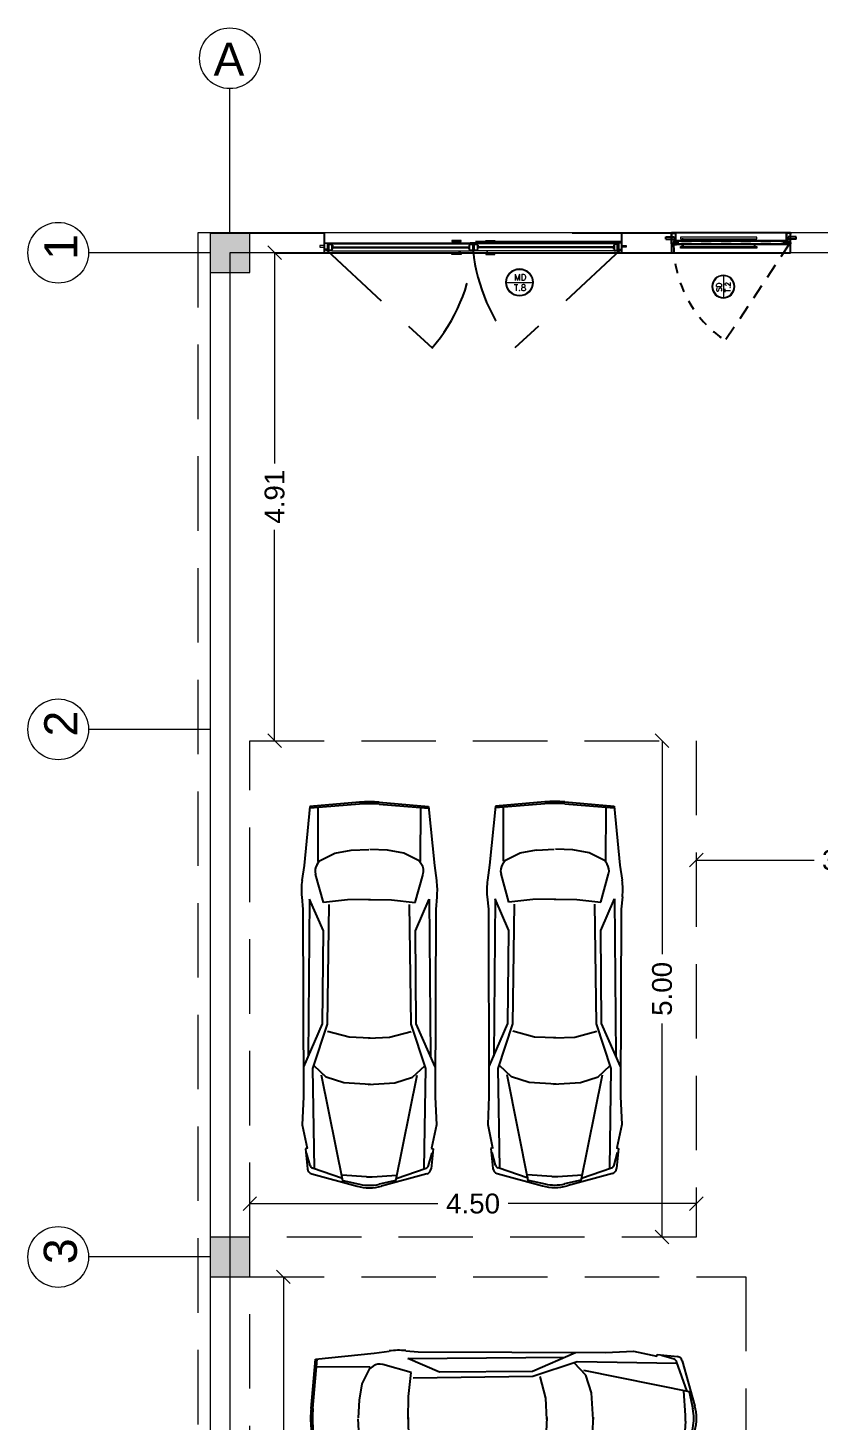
# Model space of a CAD drawing. Header units: metres. Extents: x -355 to 973, y -73 to 238.
# Drawn here: x -41.05 to -33.07, y 156.06 to 170.09 of the extents above; entities that cross this region are included whole.
import ezdxf
from ezdxf.enums import TextEntityAlignment as Align

# ---------------------------------------------------------------- set-up
doc = ezdxf.new("R2010")
doc.units = ezdxf.units.M
doc.header["$LTSCALE"] = 3
doc.header["$MEASUREMENT"] = 0
for name, pattern in [('1', [30, 6, 6, 6, 6, 6]), ('202$0$HIDDEN', [0.375, 0.25, -0.125]), ('ACAD_ISO02W100', [15, 12, -3]), ('DASHED2', [0.375, 0.25, -0.125]), ('HIDDEN2', [0.1875, 0.125, -0.0625])]:
    doc.linetypes.add(name, pattern=pattern)
for name, color, linetype in [('01B', 10, 'Continuous'), ('1', 1, 'Continuous'), ('4', 4, 'ACAD_ISO02W100'), ('A-FALSE-25-Knuf', 2, 'Continuous'), ('CAR', 1, 'Continuous'), ('D-Hatch', 3, 'Continuous'), ('Ditail', 1, 'Continuous')]:
    doc.layers.add(name, color=color, linetype=linetype)
for name, color, linetype, lineweight in [('05', 21, 'Continuous', 5), ('15', 63, 'DASHED2', 15), ('alaem', 230, 'Continuous', 5)]:
    doc.layers.add(name, color=color, linetype=linetype, lineweight=lineweight)
doc.styles.add('ROMANT', font='romant')
doc.styles.get("Standard").update_dxf_attribs({"font": 'arial.ttf'})
doc.dimstyles.new('ahmad', dxfattribs={"dimtxt": 0.2, "dimasz": 0.1375, "dimexe": 0, "dimexo": 0.0625, "dimgap": 0.09, "dimtad": 0, "dimzin": 0, "dimdsep": 46, "dimtxsty": 'Standard', "dimblk": 'OBLIQUE', "dimcen": 0.09, "dimclrd": 245, "dimclrt": 61, "dimadec": 0, "dimazin": 0, "dimtfac": 1, "dimtofl": 0, "dimtmove": 0, "dimatfit": 3, "dimldrblk": 'OBLIQUE', "dimfxl": 0, "dimfxlon": 1, "dimtolj": 1, "dimtzin": 0, "dimlwd": 13, "dimarcsym": 0})

# ---------------------------------------------------------------- blocks, each defined once
blk = doc.blocks.new('fghhyh')
at = {"layer": 'alaem', "linetype": '1'}
h = blk.add_hatch(color=256, dxfattribs=at)
h.dxf.hatch_style = 1
h.paths.add_polyline_path([(280.396, 190.296), (280.396, 190.696), (279.996, 190.696), (279.996, 190.296)])
blk.add_lwpolyline([(279.996, 190.696), (279.996, 190.296), (280.396, 190.296), (280.396, 190.696)], close=True, dxfattribs=at)
blk = doc.blocks.new('CARP5')
at = {"layer": 'CAR'}
for p, q in [((-127.1, 55.7), (-149.8, 51)), ((-100, 54.6), (-127.1, 55.7)), ((82.4, 55.1), (-100, 54.6)), ((-70.8, 54.3), (-28.9, 36.1)), ((94.5, 56.3), (82.4, 55.1)), ((125.1, 53.9), (110.6, 56)), ((-174.7, 46.5), (-186.8, 2.3)), ((-179.4, 16.5), (-169.2, 45.7)), ((-150.4, 52.6), (-169.9, 50.6)), ((-169.4, 43.9), (-72.5, 45.4)), ((-166.7, 48.1), (-154.4, 51.5)), ((-149.8, 50.5), (-150.4, 52.6)), ((-80.9, 32.6), (-69.6, 44.3)), ((-72.5, 45.4), (-29.2, 31.2)), ((92.4, 48.6), (-60.6, 49.9)), ((61.7, 35.2), (92.4, 48.6)), ((89.3, 35.1), (116.6, 42.7)), ((116.8, 42.8), (116.8, 42.8)), ((182.5, 48.2), (125.1, 53.9)), ((126.1, 41.3), (129.9, 38.8)), ((184.9, 0.1), (180.8, 48.1)), ((186.7, 0.1), (182.5, 48.2)), ((-183.3, 15.9), (-78.9, 36.9)), ((-86.3, 15.3), (-80.9, 32.6)), ((-42, 10.1), (-36.4, 31.3)), ((-29.2, 31.2), (87.3, 29.5)), ((-28.9, 36.1), (61.7, 35.2)), ((91.9, 11.8), (89.3, 35.1)), ((129.1, 40.3), (181.1, 40.4)), ((129.1, 40.3), (137.2, 24)), ((-181.4, 16.2), (-184.9, -0.1)), ((-177.7, -6.8), (-176.2, 17.3)), ((-87.8, -10.8), (-86.3, 15.3)), ((137.2, 24), (140, 8.1)), ((-42.8, -10.5), (-42, 10.1)), ((92.2, -10.3), (91.9, 11.8)), ((139.9, 8.1), (140.7, -9)), ((-177.7, -12.3), (-176.2, -36.4)), ((-87.8, -8.4), (-86.3, -34.5)), ((-42.8, -8.6), (-42, -29.2)), ((92.2, -8.9), (91.9, -31)), ((140, -27.2), (140.7, -10.1)), ((-174.7, -65.6), (-186.8, -21.5)), ((-181.4, -35.4), (-184.9, -19)), ((184.9, -19.3), (180.8, -67.3)), ((186.7, -19.3), (182.5, -67.3)), ((-183.3, -35), (-78.9, -56.1)), ((-179.4, -35.6), (-169.2, -64.9)), ((-86.3, -34.5), (-80.9, -51.7)), ((-42, -29.2), (-36.4, -50.4)), ((91.9, -31), (89.3, -54.3)), ((137.2, -43.1), (140, -27.2)), ((-80.9, -51.7), (-69.6, -63.5)), ((-72.5, -64.5), (-29.2, -50.3)), ((-29.2, -50.3), (87.3, -48.6)), ((129.1, -59.4), (137.2, -43.1)), ((-169.4, -63), (-72.5, -64.5)), ((-166.7, -67.3), (-154.4, -70.7)), ((-70.8, -73.5), (-28.9, -55.2)), ((92.4, -67.7), (-60.6, -69)), ((-28.9, -55.2), (61.7, -54.4)), ((61.7, -54.4), (92.4, -67.7)), ((89.3, -54.3), (116.8, -61.9)), ((182.5, -67.3), (125.1, -73)), ((126.1, -60.4), (129.9, -57.9)), ((129.1, -59.4), (181.1, -59.6)), ((-150.4, -71.7), (-169.9, -69.7)), ((-149.8, -69.7), (-150.4, -71.7)), ((-127.1, -74.9), (-149.8, -70.1)), ((-100, -73.7), (-127.1, -74.9)), ((82.4, -74.2), (-100, -73.7)), ((94.5, -75.4), (82.4, -74.2)), ((125.1, -73), (110.6, -75.1))]:
    blk.add_line(p, q, dxfattribs=at)
for centre, radius, start, end in [((101.1, -11), 67.6, 81.9284, 95.6257), ((-169.3, 45), 5.63, 95.8102, 164.6615), ((-165.7, 44.5), 3.75, 105.4862, 160.7894), ((119.9, 31.9), 11.3, 56.264, 106.8198), ((-143.4, -9.6), 45.1, 164.6615, 195.3385), ((72.7, -9.6), 112.6, 355.0592, 4.9408), ((74.5, -9.6), 112.6, 355.0592, 4.9408), ((-140.9, -9.6), 45.1, 167.9052, 192.0948), ((-132.7, -9.6), 45.1, 176.4735, 183.5265), ((-169.3, -64.1), 5.63, 195.3385, 264.1898), ((-165.7, -63.6), 3.75, 199.2106, 254.5138), ((119.9, -51.1), 11.3, 254.4694, 303.7359), ((101.1, -8.2), 67.6, 264.3743, 278.0716)]:
    blk.add_arc(centre, radius, start, end, dxfattribs=at)
blk = doc.blocks.new('A$C1D69598D')
at = {"layer": 'CAR'}
blk.add_blockref('CARP5', (188.3, 75.7), dxfattribs=at)
blk = doc.blocks.new('rdydry')
at = {"layer": '15'}
for p, q in [((17.296, 218.158), (21.796, 218.158)), ((17.296, 213.158), (17.296, 218.158)), ((21.796, 218.158), (21.796, 213.158)), ((21.796, 213.158), (17.296, 213.158))]:
    blk.add_line(p, q, dxfattribs=at)
at = {"layer": '15', "xscale": 0.01035204405718559, "yscale": 0.01035204405718559, "zscale": 0.01035204405718559, "rotation": 90}
for p in [(19.186, 213.656), (21.055, 213.659)]:
    blk.add_blockref('A$C1D69598D', p, dxfattribs=at)
blk = doc.blocks.new('_Oblique')
at = {"color": 0, "linetype": 'ByBlock', "lineweight": -2}
blk.add_line((-0.5, -0.5), (0.5, 0.5), dxfattribs=at)
blk = doc.blocks.new('*D1198')
at = {"layer": '4', "color": 245, "lineweight": 13, "transparency": 16777216}
for p, q in [((-38.472, 157.513), (-38.472, 155.617)), ((-38.472, 153.013), (-38.472, 154.91))]:
    blk.add_line(p, q, dxfattribs=at)
at = {"layer": 'Defpoints', "color": 0, "transparency": 16777216}
for p in [(-38.81, 157.513), (-38.81, 153.013), (-38.472, 153.013)]:
    blk.add_point(p, dxfattribs=at)
at = {"layer": '4', "color": 245, "lineweight": 13, "transparency": 16777216, "xscale": 0.1375, "yscale": 0.1375, "zscale": 0.1375}
for p, rotation in [((-38.472, 157.513), 90), ((-38.472, 153.013), 270)]:
    blk.add_blockref('_Oblique', p, dxfattribs=dict(at, rotation=rotation))
at = {"layer": '4', "color": 61, "transparency": 16777216, "insert": (-38.472, 155.263), "char_height": 0.2, "attachment_point": 5, "rotation": 90}
blk.add_mtext('\\A1;4.50', dxfattribs=at)
blk = doc.blocks.new('*D1199')
at = {"layer": '4', "color": 245, "lineweight": 13, "transparency": 16777216}
for p, q in [((-38.81, 158.25), (-36.914, 158.25)), ((-34.31, 158.25), (-36.207, 158.25))]:
    blk.add_line(p, q, dxfattribs=at)
at = {"layer": 'Defpoints', "color": 0, "transparency": 16777216}
for p in [(-34.31, 158.25), (-38.81, 157.913), (-34.31, 157.913)]:
    blk.add_point(p, dxfattribs=at)
at = {"layer": '4', "color": 245, "lineweight": 13, "transparency": 16777216, "xscale": 0.1375, "yscale": 0.1375, "zscale": 0.1375, "rotation": 180}
blk.add_blockref('_Oblique', (-38.81, 158.25), dxfattribs=at)
at = {"layer": '4', "color": 245, "lineweight": 13, "transparency": 16777216, "xscale": 0.1375, "yscale": 0.1375, "zscale": 0.1375}
blk.add_blockref('_Oblique', (-34.31, 158.25), dxfattribs=at)
at = {"layer": '4', "color": 61, "transparency": 16777216, "insert": (-36.56, 158.25), "char_height": 0.2, "attachment_point": 5}
blk.add_mtext('\\A1;4.50', dxfattribs=at)
blk = doc.blocks.new('*D1200')
at = {"layer": '4', "color": 245, "lineweight": 13, "transparency": 16777216}
for p, q in [((-34.655, 162.913), (-34.655, 160.763)), ((-34.655, 157.913), (-34.655, 160.064))]:
    blk.add_line(p, q, dxfattribs=at)
at = {"layer": 'Defpoints', "color": 0, "transparency": 16777216}
for p in [(-34.31, 162.913), (-34.655, 157.913), (-34.31, 157.913)]:
    blk.add_point(p, dxfattribs=at)
at = {"layer": '4', "color": 245, "lineweight": 13, "transparency": 16777216, "xscale": 0.1375, "yscale": 0.1375, "zscale": 0.1375}
for p, rotation in [((-34.655, 162.913), 90), ((-34.655, 157.913), 270)]:
    blk.add_blockref('_Oblique', p, dxfattribs=dict(at, rotation=rotation))
at = {"layer": '4', "color": 61, "transparency": 16777216, "insert": (-34.655, 160.413), "char_height": 0.2, "attachment_point": 5, "rotation": 90}
blk.add_mtext('\\A1;5.00', dxfattribs=at)
blk = doc.blocks.new('*D1205')
at = {"layer": '4', "color": 245, "lineweight": 13, "transparency": 16777216}
for p, q in [((-34.31, 161.71), (-33.122, 161.71)), ((-31.233, 161.71), (-32.422, 161.71))]:
    blk.add_line(p, q, dxfattribs=at)
at = {"layer": 'Defpoints', "color": 0, "transparency": 16777216}
for p in [(-34.31, 162.827), (-31.233, 162.827), (-34.31, 161.71)]:
    blk.add_point(p, dxfattribs=at)
at = {"layer": '4', "color": 245, "lineweight": 13, "transparency": 16777216, "xscale": 0.1375, "yscale": 0.1375, "zscale": 0.1375, "rotation": 180}
blk.add_blockref('_Oblique', (-34.31, 161.71), dxfattribs=at)
at = {"layer": '4', "color": 245, "lineweight": 13, "transparency": 16777216, "xscale": 0.1375, "yscale": 0.1375, "zscale": 0.1375}
blk.add_blockref('_Oblique', (-31.233, 161.71), dxfattribs=at)
at = {"layer": '4', "color": 61, "transparency": 16777216, "insert": (-32.772, 161.71), "char_height": 0.2, "attachment_point": 5}
blk.add_mtext('\\A1;3.08', dxfattribs=at)
blk = doc.blocks.new('*D1206')
at = {"layer": '4', "color": 245, "lineweight": 13, "transparency": 16777216}
for p, q in [((-38.56, 167.827), (-38.56, 165.705)), ((-38.56, 162.913), (-38.56, 165.036))]:
    blk.add_line(p, q, dxfattribs=at)
at = {"layer": 'Defpoints', "color": 0, "transparency": 16777216}
for p in [(-38.81, 167.827), (-38.56, 167.827), (-38.81, 162.913)]:
    blk.add_point(p, dxfattribs=at)
at = {"layer": '4', "color": 245, "lineweight": 13, "transparency": 16777216, "xscale": 0.1375, "yscale": 0.1375, "zscale": 0.1375}
for p, rotation in [((-38.56, 167.827), 90), ((-38.56, 162.913), 270)]:
    blk.add_blockref('_Oblique', p, dxfattribs=dict(at, rotation=rotation))
at = {"layer": '4', "color": 61, "transparency": 16777216, "insert": (-38.56, 165.37), "char_height": 0.2, "attachment_point": 5, "rotation": 90}
blk.add_mtext('\\A1;4.91', dxfattribs=at)
blk = doc.blocks.new('dfdfd')
at = {"layer": '05'}
h = blk.add_hatch(color=217, dxfattribs=at)
h.paths.add_polyline_path([(118.606, 35.51, 1), (118.836, 35.51, 1)])
h.paths.add_polyline_path([(118.83, 35.51, 1), (118.612, 35.51, 1)], flags=16)
at = {"layer": '05', "color": 217}
blk.add_line((118.612, 35.51), (118.83, 35.51), dxfattribs=at)
for radius in [0.115, 0.109]:
    blk.add_circle((118.721, 35.51), radius, dxfattribs=at)
blk = doc.blocks.new('SDSD')
at = {"layer": '05'}
blk.add_blockref('dfdfd', (-2.6, 6.828), dxfattribs=at)
at = {"layer": 'A-FALSE-25-Knuf', "style": 'ROMANT'}
for s, p in [('T.8', (116.126, 42.267)), ('MD', (116.127, 42.355))]:
    blk.add_text(s, height=0.0525, dxfattribs=at).set_placement(p, align=Align.CENTER)

msp = doc.modelspace()

# ---------------------------------------------------------------- hatches: boundary and pattern name
at = {"layer": '05', "lineweight": 5}
h = msp.add_hatch(dxfattribs=at)
h.set_pattern_fill('ANSI31', color=256, scale=0.054545, angle=90, style=0)
h.set_pattern_definition([(45, (-140.5858266, 270.257862), (-0.0048211826, 0.0048211826), [])])
h.paths.add_polyline_path([(-34.492, 167.918), (-34.532, 167.918), (-34.532, 167.943), (-34.492, 167.943)])
h.paths.add_polyline_path([(-34.492, 167.913), (-34.538, 167.913), (-34.538, 167.917), (-34.532, 167.917), (-34.532, 167.918), (-34.492, 167.918)])
h = msp.add_hatch(dxfattribs=at)
h.set_pattern_fill('ANSI31', color=256, scale=0.054545, angle=90, style=0)
h.set_pattern_definition([(135, (72.6649806, 270.257862), (0.0048211826, 0.0048211826), [])])
h.paths.add_polyline_path([(-33.389, 167.918), (-33.389, 167.943), (-33.429, 167.943), (-33.429, 167.918)])
h.paths.add_polyline_path([(-33.429, 167.918), (-33.429, 167.913), (-33.383, 167.913), (-33.383, 167.917), (-33.389, 167.917), (-33.389, 167.918)])

# ---------------------------------------------------------------- linework, layer by layer
for p, q in [((-39.21, 168.027), (-38.06, 168.027)), ((-38.06, 168.027), (-38.06, 167.827)), ((-35.06, 167.827), (-35.06, 168.027)), ((-35.06, 168.027), (-34.56, 168.027)), ((-34.56, 168.027), (-34.56, 167.827)), ((-33.36, 168.027), (-34.56, 168.027)), ((-34.56, 168.027), (-34.56, 167.918)), ((-33.36, 167.827), (-33.36, 168.027)), ((-38.06, 167.827), (-35.06, 167.827)), ((-34.56, 167.827), (-33.36, 167.827)), ((-34.492, 167.913), (-34.492, 167.943)), ((-33.429, 167.913), (-33.429, 167.943)), ((-37.91, 167.727), (-37.91, 167.727))]:
    msp.add_line(p, q)
at = {"layer": '01B', "color": 0, "linetype": '1'}
for p, q in [((-35.56, 168.027), (-35.06, 168.027)), ((-38.56, 167.827), (-35.56, 167.827)), ((-35.06, 167.827), (-33.86, 167.827))]:
    msp.add_line(p, q, dxfattribs=at)
at = {"layer": '01B', "linetype": '202$0$HIDDEN'}
for p, q in [((-38.035, 167.852), (-36.974, 166.868)), ((-35.077, 167.852), (-36.138, 166.868))]:
    msp.add_line(p, q, dxfattribs=at)
for centre, radius, start, end in [((-38.246, 167.981), 1.69, 318.7933, 355.4885), ((-34.77, 168.04), 1.801, 186.1117, 220.5958)]:
    msp.add_arc(centre, radius, start, end, dxfattribs=at)
at = {"layer": '05'}
for p, q in [((-39.011, 168.027), (-39.011, 169.48)), ((-38.06, 167.927), (-38.027, 167.927)), ((-38.06, 167.927), (-36.699, 167.927)), ((-38.056, 167.859), (-38.056, 167.857)), ((-38.056, 167.857), (-38.031, 167.857)), ((-38.043, 167.852), (-38.027, 167.852)), ((-38.042, 167.845), (-38.042, 167.848)), ((-38.002, 167.848), (-38.042, 167.848)), ((-38.002, 167.845), (-38.042, 167.845)), ((-38.035, 167.844), (-38.035, 167.86)), ((-38.031, 167.857), (-38.031, 167.859)), ((-38.029, 167.848), (-38.029, 167.856)), ((-38.029, 167.856), (-38.016, 167.856)), ((-38.016, 167.848), (-38.029, 167.848)), ((-38.027, 167.927), (-38.014, 167.927)), ((-38.027, 167.918), (-38.027, 167.859)), ((-38.014, 167.918), (-38.027, 167.918)), ((-38.027, 167.859), (-38.016, 167.859)), ((-38.016, 167.856), (-38.016, 167.916)), ((-37.982, 167.848), (-38.016, 167.848)), ((-38.014, 167.927), (-38.014, 167.918)), ((-38.002, 167.848), (-38.002, 167.845)), ((-37.982, 167.916), (-36.596, 167.916)), ((-37.982, 167.886), (-36.604, 167.886)), ((-37.982, 167.882), (-36.596, 167.882)), ((-37.982, 167.878), (-36.604, 167.878)), ((-37.982, 167.848), (-36.596, 167.848)), ((-36.689, 167.927), (-36.556, 167.927)), ((-36.596, 167.916), (-36.563, 167.916)), ((-36.556, 167.927), (-36.59, 167.927)), ((-36.588, 167.927), (-36.554, 167.927)), ((-36.563, 167.848), (-36.588, 167.848)), ((-36.588, 167.848), (-36.563, 167.848)), ((-36.563, 167.916), (-36.553, 167.916)), ((-36.563, 167.907), (-36.563, 167.853)), ((-36.553, 167.907), (-36.563, 167.907)), ((-36.559, 167.848), (-36.559, 167.856)), ((-36.559, 167.856), (-36.55, 167.856)), ((-36.55, 167.848), (-36.559, 167.848)), ((-36.524, 167.848), (-36.559, 167.848)), ((-36.559, 167.848), (-36.556, 167.848)), ((-36.423, 167.927), (-36.556, 167.927)), ((-36.554, 167.927), (-36.541, 167.927)), ((-36.553, 167.916), (-36.553, 167.907)), ((-36.55, 167.856), (-36.55, 167.916)), ((-36.516, 167.848), (-36.55, 167.848)), ((-35.06, 167.942), (-36.535, 167.942)), ((-35.139, 167.916), (-36.516, 167.916)), ((-35.139, 167.882), (-36.516, 167.882)), ((-35.139, 167.848), (-36.516, 167.848)), ((-35.139, 167.886), (-36.509, 167.886)), ((-35.139, 167.878), (-36.509, 167.878)), ((-35.107, 167.927), (-36.414, 167.927)), ((-35.139, 167.848), (-35.105, 167.848)), ((-35.119, 167.848), (-35.119, 167.845)), ((-35.119, 167.848), (-35.079, 167.848)), ((-35.119, 167.845), (-35.079, 167.845)), ((-35.094, 167.927), (-35.107, 167.927)), ((-35.107, 167.927), (-35.107, 167.918)), ((-35.107, 167.918), (-35.094, 167.918)), ((-35.105, 167.856), (-35.105, 167.916)), ((-35.094, 167.859), (-35.105, 167.859)), ((-35.092, 167.856), (-35.105, 167.856)), ((-35.105, 167.848), (-35.092, 167.848)), ((-35.06, 167.927), (-35.094, 167.927)), ((-35.094, 167.918), (-35.094, 167.859)), ((-35.078, 167.852), (-35.094, 167.852)), ((-35.092, 167.848), (-35.092, 167.856)), ((-35.09, 167.857), (-35.09, 167.859)), ((-35.065, 167.857), (-35.09, 167.857)), ((-35.086, 167.844), (-35.086, 167.86)), ((-35.079, 167.845), (-35.079, 167.848)), ((-35.065, 167.859), (-35.065, 167.857))]:
    msp.add_line(p, q, dxfattribs=at)
at = {"layer": '05', "linetype": '202$0$HIDDEN'}
for p, q in [((-39.21, 168.027), (-39.333, 168.027)), ((-39.333, 168.027), (-39.333, 143.15))]:
    msp.add_line(p, q, dxfattribs=at)
at = {"layer": '05', "color": 0, "linetype": '1'}
msp.add_line((-39.21, 168.027), (-39.21, 151.027), dxfattribs=at)
at = {"layer": '05', "lineweight": 9}
for p, q in [((-39.211, 167.827), (-40.435, 167.827)), ((-39.211, 163.027), (-40.435, 163.027)), ((-39.211, 157.713), (-40.435, 157.713))]:
    msp.add_line(p, q, dxfattribs=at)
at = {"layer": '05', "linetype": '202$0$HIDDEN', "lineweight": 5, "ltscale": 0.05}
for p, q in [((-38.06, 167.901), (-38.103, 167.901)), ((-38.103, 167.901), (-38.103, 167.883)), ((-38.103, 167.883), (-38.06, 167.883)), ((-35.06, 167.901), (-35.018, 167.901)), ((-35.018, 167.883), (-35.06, 167.883)), ((-35.018, 167.901), (-35.018, 167.883))]:
    msp.add_line(p, q, dxfattribs=at)
at = {"layer": '05', "linetype": '202$0$HIDDEN', "lineweight": 5}
for p, q in [((-38.06, 167.883), (-38.06, 167.901)), ((-35.06, 167.883), (-35.06, 167.901))]:
    msp.add_line(p, q, dxfattribs=at)
at = {"layer": '05', "color": 0, "linetype": '1'}
for points in [[(-26.333, 143.15), (-26.333, 168.027), (-39.21, 168.027), (-39.21, 143.15)], [(-26.533, 143.35), (-26.533, 167.827), (-39.01, 167.827), (-39.01, 143.35)]]:
    msp.add_lwpolyline(points, close=True, dxfattribs=at)
at = {"layer": '05'}
for points in [[(-34.469, 167.967), (-33.701, 167.967), (-33.701, 167.983), (-34.469, 167.983)], [(-34.452, 167.947), (-34.443, 167.947), (-34.443, 167.967), (-34.452, 167.967)], [(-33.718, 167.947), (-33.727, 167.947), (-33.727, 167.967), (-33.718, 167.967)], [(-38.056, 167.923), (-38.031, 167.923), (-38.031, 167.864), (-38.056, 167.864)], [(-37.986, 167.852), (-38.012, 167.852), (-38.012, 167.911), (-37.986, 167.911)], [(-37.982, 167.902), (-37.975, 167.902), (-37.975, 167.886), (-37.982, 167.886)], [(-37.982, 167.862), (-37.975, 167.862), (-37.975, 167.878), (-37.982, 167.878)], [(-36.679, 167.952), (-36.773, 167.952), (-36.773, 167.94), (-36.679, 167.94)], [(-36.689, 167.94), (-36.699, 167.94), (-36.699, 167.916), (-36.689, 167.916)], [(-36.689, 167.824), (-36.699, 167.824), (-36.699, 167.848), (-36.689, 167.848)], [(-36.596, 167.902), (-36.604, 167.902), (-36.604, 167.886), (-36.596, 167.886)], [(-36.596, 167.862), (-36.604, 167.862), (-36.604, 167.878), (-36.596, 167.878)], [(-36.592, 167.911), (-36.567, 167.911), (-36.567, 167.852), (-36.592, 167.852)], [(-36.52, 167.852), (-36.546, 167.852), (-36.546, 167.911), (-36.52, 167.911)], [(-36.516, 167.902), (-36.509, 167.902), (-36.509, 167.886), (-36.516, 167.886)], [(-36.516, 167.862), (-36.509, 167.862), (-36.509, 167.878), (-36.516, 167.878)], [(-36.433, 167.952), (-36.34, 167.952), (-36.34, 167.94), (-36.433, 167.94)], [(-36.423, 167.94), (-36.414, 167.94), (-36.414, 167.916), (-36.423, 167.916)], [(-36.423, 167.824), (-36.414, 167.824), (-36.414, 167.848), (-36.423, 167.848)], [(-35.139, 167.902), (-35.146, 167.902), (-35.146, 167.886), (-35.139, 167.886)], [(-35.139, 167.862), (-35.146, 167.862), (-35.146, 167.878), (-35.139, 167.878)], [(-35.134, 167.852), (-35.109, 167.852), (-35.109, 167.911), (-35.134, 167.911)], [(-35.065, 167.923), (-35.09, 167.923), (-35.09, 167.864), (-35.065, 167.864)], [(-34.469, 167.889), (-33.701, 167.889), (-33.701, 167.874), (-34.469, 167.874)], [(-34.452, 167.909), (-34.443, 167.909), (-34.443, 167.889), (-34.452, 167.889)], [(-33.718, 167.909), (-33.727, 167.909), (-33.727, 167.889), (-33.718, 167.889)], [(-36.679, 167.811), (-36.773, 167.811), (-36.773, 167.824), (-36.679, 167.824)], [(-36.433, 167.811), (-36.34, 167.811), (-36.34, 167.824), (-36.433, 167.824)]]:
    msp.add_lwpolyline(points, close=True, dxfattribs=at)
for points in [[(-38.027, 167.918), (-38.027, 167.859), (-38.06, 167.859), (-38.06, 167.927), (-38.027, 167.927)], [(-38.016, 167.856), (-38.016, 167.916), (-37.982, 167.916), (-37.982, 167.848), (-38.016, 167.848)], [(-36.563, 167.907), (-36.563, 167.848), (-36.596, 167.848), (-36.596, 167.916), (-36.563, 167.916)], [(-36.55, 167.856), (-36.55, 167.916), (-36.516, 167.916), (-36.516, 167.848), (-36.55, 167.848)], [(-35.105, 167.856), (-35.105, 167.916), (-35.139, 167.916), (-35.139, 167.848), (-35.105, 167.848)], [(-35.094, 167.918), (-35.094, 167.859), (-35.06, 167.859), (-35.06, 167.927), (-35.094, 167.927)]]:
    msp.add_lwpolyline(points, dxfattribs=at)
for centre, radius in [((-39.011, 169.786), 0.306), ((-38.035, 167.852), 0.00422), ((-38.035, 167.852), 0.00168), ((-35.086, 167.852), 0.00422), ((-35.086, 167.852), 0.00168)]:
    msp.add_circle(centre, radius, dxfattribs=at)
at = {"layer": '05', "lineweight": 9}
for centre in [(-40.741, 167.827), (-40.741, 163.027), (-40.741, 157.713)]:
    msp.add_circle(centre, 0.306, dxfattribs=at)
at = {"layer": 'D-Hatch', "color": 1}
msp.add_open_spline([(-33.389, 167.928), (-33.39, 167.927), (-33.39, 167.927), (-33.391, 167.927)], degree=3, dxfattribs=at)
at = {"layer": 'Ditail', "color": 1, "linetype": 'HIDDEN2', "ltscale": 0.1}
for p, q in [((-34.617, 167.989), (-34.535, 167.989)), ((-34.617, 167.963), (-34.617, 167.989)), ((-34.535, 167.989), (-34.523, 167.963)), ((-33.386, 167.989), (-33.398, 167.963)), ((-33.304, 167.989), (-33.386, 167.989)), ((-33.304, 167.963), (-33.304, 167.989)), ((-34.617, 167.963), (-34.523, 167.963)), ((-33.36, 167.918), (-34.538, 167.918)), ((-33.304, 167.963), (-33.398, 167.963))]:
    msp.add_line(p, q, dxfattribs=at)
at = {"layer": 'Ditail', "color": 3}
for p, q in [((-34.539, 168.027), (-34.56, 168.027)), ((-34.56, 168.027), (-34.56, 168.014)), ((-34.56, 167.918), (-34.56, 168.027)), ((-34.56, 168.027), (-34.518, 168.027)), ((-34.56, 168.014), (-34.559, 168.014)), ((-34.559, 168.014), (-34.559, 168.025)), ((-34.559, 168.025), (-34.52, 168.025)), ((-34.52, 168.025), (-34.52, 167.949)), ((-34.518, 167.948), (-34.518, 168.027)), ((-33.403, 167.948), (-33.403, 168.027)), ((-33.36, 168.027), (-33.403, 168.027)), ((-33.362, 168.025), (-33.401, 168.025)), ((-33.401, 168.025), (-33.401, 167.949)), ((-33.382, 168.027), (-33.36, 168.027)), ((-33.362, 168.014), (-33.362, 168.025)), ((-33.36, 168.014), (-33.362, 168.014)), ((-33.36, 168.027), (-33.36, 168.014)), ((-33.36, 167.918), (-33.36, 168.027)), ((-34.559, 167.931), (-34.56, 167.931)), ((-34.56, 167.931), (-34.56, 167.918)), ((-34.56, 167.918), (-34.533, 167.918)), ((-34.559, 167.92), (-34.559, 167.931)), ((-34.535, 167.92), (-34.559, 167.92)), ((-34.52, 167.949), (-34.535, 167.949)), ((-34.535, 167.949), (-34.535, 167.92)), ((-34.533, 167.918), (-34.533, 167.948)), ((-34.533, 167.948), (-34.518, 167.948)), ((-33.388, 167.948), (-33.403, 167.948)), ((-33.401, 167.949), (-33.386, 167.949)), ((-33.388, 167.918), (-33.388, 167.948)), ((-33.36, 167.918), (-33.388, 167.918)), ((-33.386, 167.949), (-33.386, 167.92)), ((-33.386, 167.92), (-33.362, 167.92)), ((-33.362, 167.92), (-33.362, 167.931)), ((-33.362, 167.931), (-33.36, 167.931)), ((-33.36, 167.931), (-33.36, 167.918))]:
    msp.add_line(p, q, dxfattribs=at)
at = {"layer": 'Ditail', "color": 4, "linetype": 'Continuous', "ltscale": 0.1}
for p, q in [((-34.532, 167.917), (-34.538, 167.917)), ((-34.538, 167.917), (-34.538, 167.913)), ((-33.383, 167.913), (-34.538, 167.913)), ((-33.389, 167.943), (-34.532, 167.943)), ((-34.532, 167.943), (-34.532, 167.917)), ((-33.389, 167.943), (-33.389, 167.917)), ((-33.389, 167.917), (-33.383, 167.917)), ((-33.383, 167.917), (-33.383, 167.913))]:
    msp.add_line(p, q, dxfattribs=at)
at = {"layer": 'Ditail', "color": 2}
for p, q in [((-34.538, 167.912), (-34.509, 167.912)), ((-34.538, 167.912), (-34.538, 167.909)), ((-33.383, 167.909), (-34.538, 167.909)), ((-34.538, 167.909), (-34.509, 167.909)), ((-34.533, 167.944), (-34.533, 167.944)), ((-33.383, 167.912), (-34.533, 167.912)), ((-33.389, 167.947), (-34.532, 167.947)), ((-34.532, 167.947), (-34.509, 167.947)), ((-34.532, 167.947), (-34.532, 167.944)), ((-33.389, 167.944), (-34.532, 167.944)), ((-34.532, 167.944), (-34.509, 167.944)), ((-33.389, 167.947), (-33.389, 167.944)), ((-33.383, 167.912), (-33.383, 167.909))]:
    msp.add_line(p, q, dxfattribs=at)
at = {"layer": 'Ditail', "color": 1, "linetype": 'HIDDEN2', "ltscale": 0.4}
msp.add_line((-33.376, 167.912), (-34.018, 166.943), dxfattribs=at)
at = {"layer": 'Ditail'}
for radius in [0.00511, 0.00256]:
    msp.add_circle((-33.376, 167.912), radius, dxfattribs=at)
at = {"layer": 'Ditail', "color": 1, "linetype": 'HIDDEN2', "ltscale": 0.1}
msp.add_arc((-33.376, 167.912), 1.163, 179.7225, 236.4896, dxfattribs=at)

# ---------------------------------------------------------------- block references
at = {"layer": '05', "xscale": 1.204343080043998, "yscale": 1.204343080043998, "zscale": 1.204343080043998}
msp.add_blockref('SDSD', (-175.942, 116.539), dxfattribs=at)
at = {"layer": '05', "xscale": -1, "rotation": 90}
msp.add_blockref('dfdfd', (1.472, 286.207), dxfattribs=at)
at = {"layer": '1', "linetype": '202$0$HIDDEN'}
msp.add_blockref('rdydry', (-56.107, -55.245), dxfattribs=at)
at = {"layer": '1', "linetype": '202$0$HIDDEN', "rotation": 90}
msp.add_blockref('rdydry', (179.348, 135.717), dxfattribs=at)
at = {"layer": 'alaem', "linetype": '1'}
for p in [(-319.206, -22.669), (-319.206, -32.783)]:
    msp.add_blockref('fghhyh', p, dxfattribs=at)

# ---------------------------------------------------------------- texts
at = {"layer": '05', "insert": (-39.176, 169.609), "char_height": 0.334, "width": 2.97674, "attachment_point": 7}
msp.add_mtext('A', dxfattribs=at)
at = {"layer": '05', "lineweight": 9, "char_height": 0.334, "width": 2.97674, "attachment_point": 7, "rotation": 90}
for s, insert in [('1', (-40.548, 167.755)), ('2', (-40.548, 162.955)), ('3', (-40.548, 157.641))]:
    msp.add_mtext(s, dxfattribs=dict(at, insert=insert))
at = {"layer": 'A-FALSE-25-Knuf', "style": 'ROMANT'}
for s, p in [('SD', (-34.055, 167.48)), ('T.2', (-33.967, 167.481))]:
    msp.add_text(s, height=0.0525, rotation=90, dxfattribs=at).set_placement(p, align=Align.CENTER)

# ---------------------------------------------------------------- dimensions: what is measured, and where the dimension line sits
at = {"layer": '4', "color": 0}
for base, p1, p2, picture, middle in [((-38.56, 167.827), (-38.81, 162.913), (-38.81, 167.827), '*D1206', (-38.56, 165.37)), ((-34.655, 157.913), (-34.31, 162.913), (-34.31, 157.913), '*D1200', (-34.655, 160.413)), ((-38.472, 153.013), (-38.81, 157.513), (-38.81, 153.013), '*D1198', (-38.472, 155.263))]:
    dim = msp.add_linear_dim(base=base, p1=p1, p2=p2, angle=90, dimstyle='ahmad', dxfattribs=at)
    dim.commit()
    dim.dimension.update_dxf_attribs({"geometry": picture, "text_midpoint": middle})
for base, p1, p2, picture, middle in [((-34.31, 161.71), (-31.233, 162.827), (-34.31, 162.827), '*D1205', (-32.772, 161.71)), ((-34.31, 158.25), (-38.81, 157.913), (-34.31, 157.913), '*D1199', (-36.56, 158.25))]:
    dim = msp.add_linear_dim(base=base, p1=p1, p2=p2, dimstyle='ahmad', dxfattribs=at)
    dim.commit()
    dim.dimension.update_dxf_attribs({"geometry": picture, "text_midpoint": middle})

doc.saveas('drawing.dxf')
